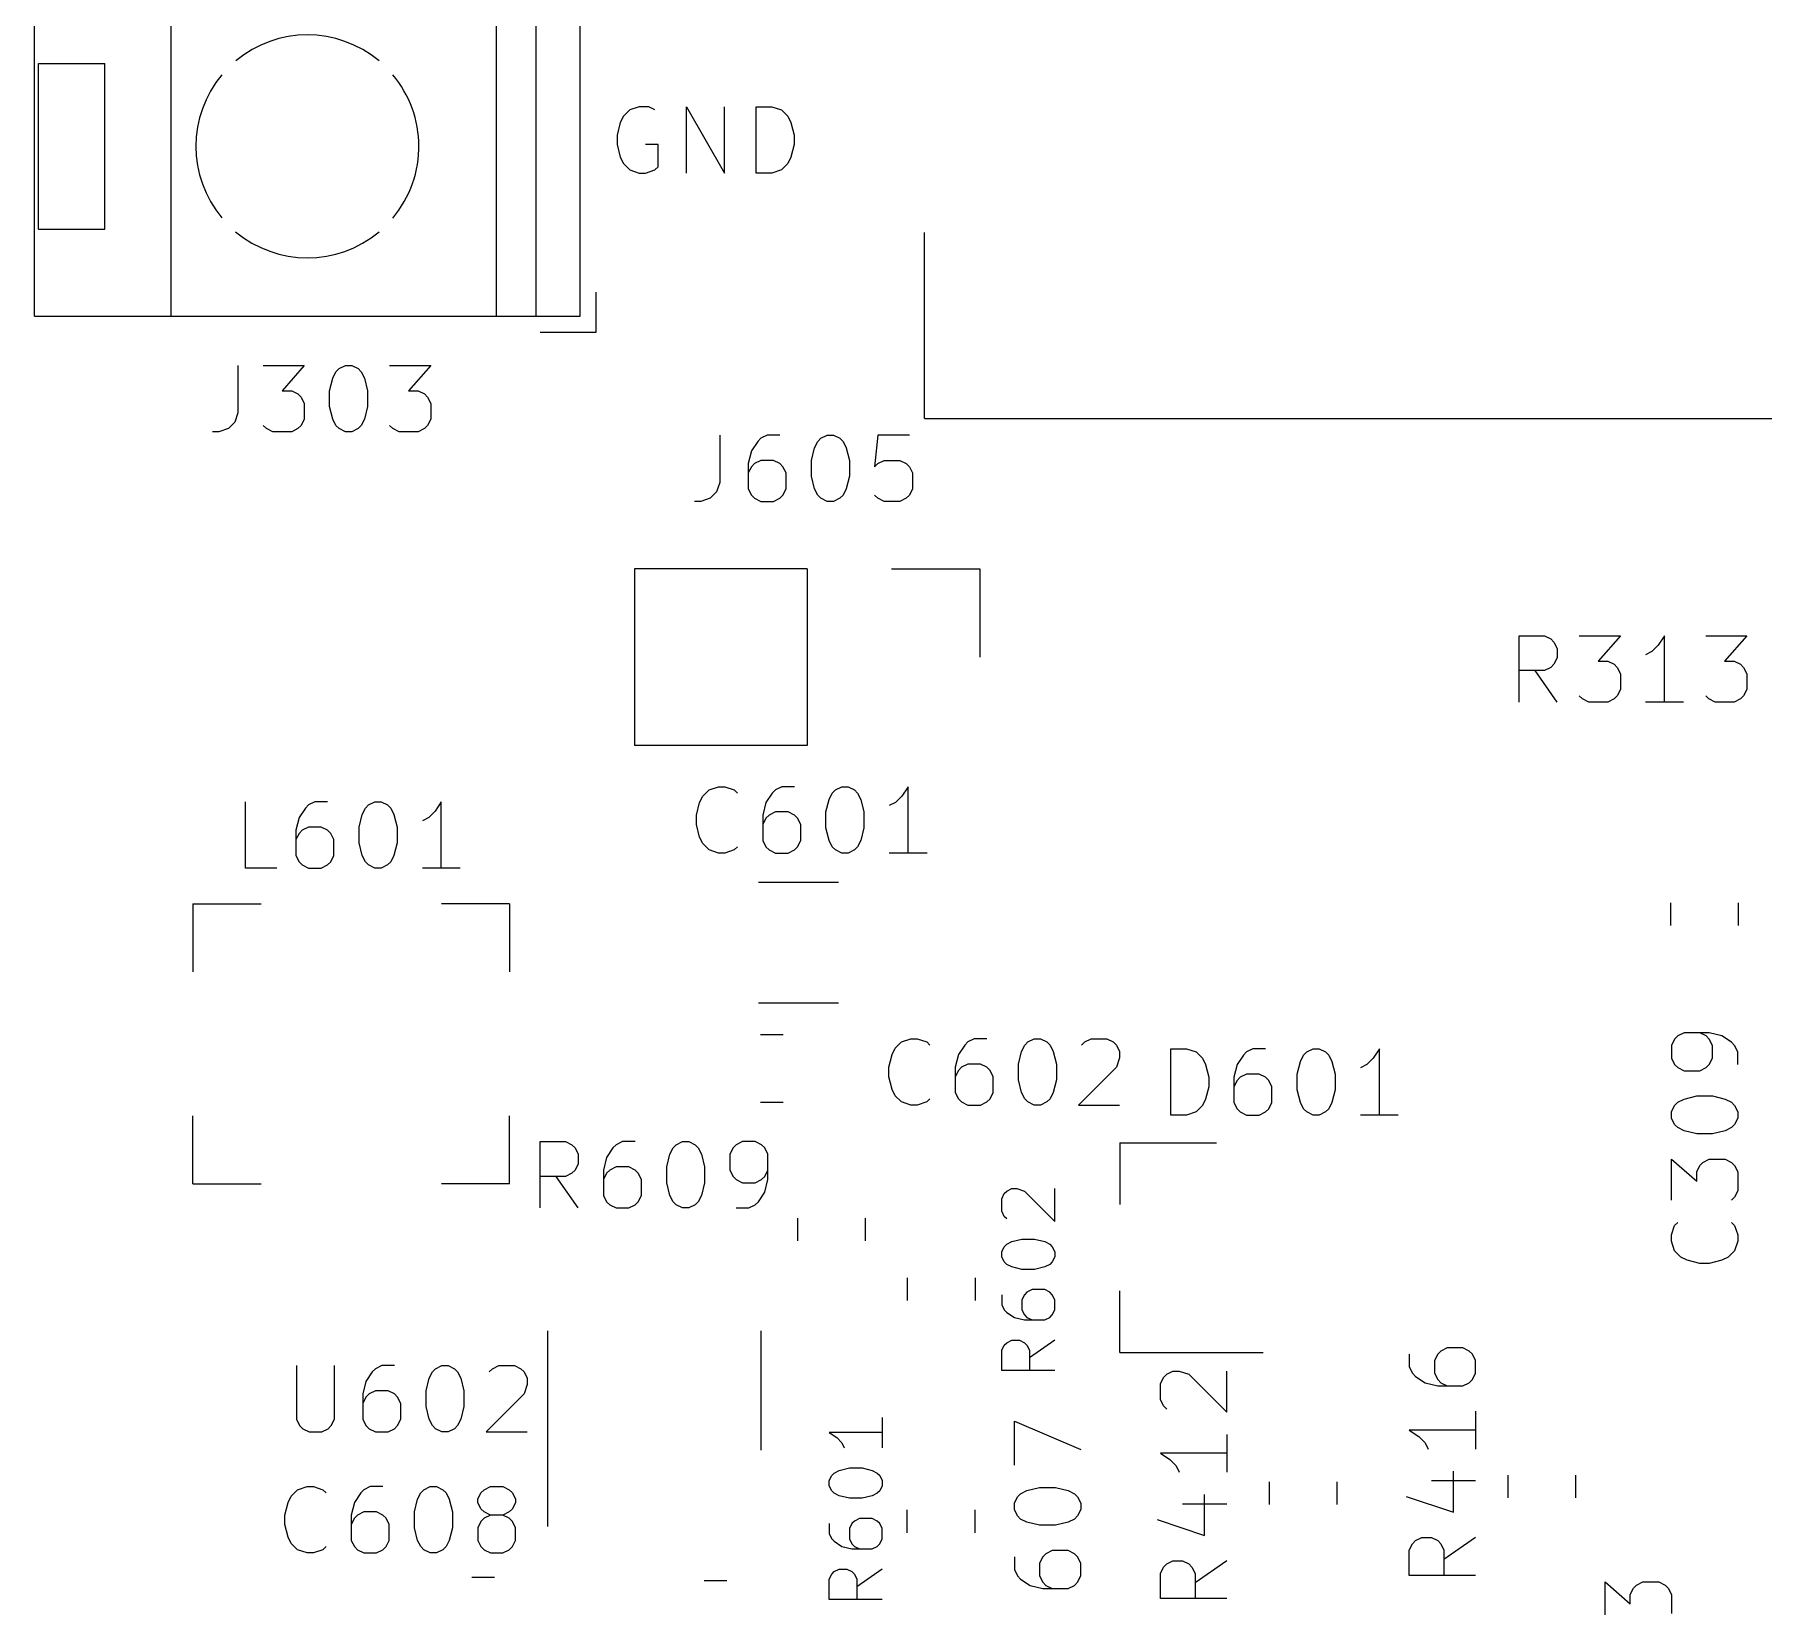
# Model space of a CAD drawing. Extents: x 51 to 209, y -132 to -32.
# Drawn here: x 50.91 to 76.96, y -91.14 to -67.45 of the extents above; entities that cross this region are included whole.
import ezdxf

# ---------------------------------------------------------------- set-up
doc = ezdxf.new("R2010")
doc.units = 0
doc.layers.add('BLACK', color=7, linetype='CONTINUOUS')

msp = doc.modelspace()

# ---------------------------------------------------------------- linework, layer by layer
at = {"layer": 'BLACK', "linetype": 'CONTINUOUS'}
for p, q in [((50.906, -71.694), (50.906, -41.574)), ((52.966, -71.694), (52.966, -41.574)), ((57.866, -71.694), (57.866, -41.574)), ((58.466, -71.694), (58.466, -41.574)), ((59.126, -71.694), (59.126, -41.574)), ((50.966, -67.884), (51.966, -67.884)), ((50.966, -70.384), (50.966, -67.884)), ((51.966, -70.384), (51.966, -67.884)), ((59.7779, -68.6792), (59.7303, -68.7745)), ((59.8731, -68.584), (59.7779, -68.6792)), ((60.016, -68.5364), (59.8731, -68.584)), ((60.1589, -68.5364), (60.016, -68.5364)), ((60.2541, -68.584), (60.1589, -68.5364)), ((60.7303, -69.5364), (60.7303, -68.5364)), ((60.7303, -68.5364), (61.3017, -69.5364)), ((61.3017, -69.5364), (61.3017, -68.5364)), ((61.7779, -69.5364), (61.7779, -68.5364)), ((61.7779, -68.5364), (62.016, -68.5364)), ((62.016, -68.5364), (62.1589, -68.584)), ((62.1589, -68.584), (62.2541, -68.6792)), ((62.2541, -68.6792), (62.3017, -68.7745)), ((59.7303, -68.7745), (59.6827, -68.965)), ((59.6827, -68.965), (59.6827, -69.1078)), ((62.3017, -68.7745), (62.3493, -68.965)), ((62.3493, -68.965), (62.3493, -69.1078)), ((59.6827, -69.1078), (59.7303, -69.2983)), ((60.3017, -69.1078), (60.1112, -69.1078)), ((60.3017, -69.4411), (60.3017, -69.1078)), ((62.3493, -69.1078), (62.3017, -69.2983)), ((59.7303, -69.2983), (59.7779, -69.3935)), ((59.7779, -69.3935), (59.8731, -69.4888)), ((59.8731, -69.4888), (60.016, -69.5364)), ((60.016, -69.5364), (60.1112, -69.5364)), ((60.1112, -69.5364), (60.2541, -69.4888)), ((60.2541, -69.4888), (60.3017, -69.4411)), ((62.016, -69.5364), (61.7779, -69.5364)), ((62.1589, -69.4888), (62.016, -69.5364)), ((62.2541, -69.3935), (62.1589, -69.4888)), ((62.3017, -69.2983), (62.2541, -69.3935)), ((50.966, -70.384), (51.966, -70.384)), ((64.316, -73.234), (64.316, -70.434)), ((59.366, -71.934), (59.366, -71.334)), ((50.906, -71.694), (59.126, -71.694)), ((58.526, -71.934), (59.366, -71.934)), ((53.9703, -72.4364), (53.9703, -73.1507)), ((54.3512, -72.4364), (54.9703, -72.4364)), ((54.9703, -72.4364), (54.637, -72.8173)), ((55.3512, -72.8173), (55.3989, -72.6269)), ((55.3989, -72.6269), (55.4465, -72.5316)), ((55.4465, -72.5316), (55.4941, -72.484)), ((55.4941, -72.484), (55.5893, -72.4364)), ((55.5893, -72.4364), (55.6846, -72.4364)), ((55.6846, -72.4364), (55.7798, -72.484)), ((55.7798, -72.484), (55.8274, -72.5316)), ((55.8274, -72.5316), (55.875, -72.6269)), ((55.875, -72.6269), (55.9227, -72.8173)), ((56.256, -72.4364), (56.875, -72.4364)), ((56.875, -72.4364), (56.5417, -72.8173)), ((54.637, -72.8173), (54.7798, -72.8173)), ((54.7798, -72.8173), (54.875, -72.865)), ((54.875, -72.865), (54.9227, -72.9126)), ((54.9227, -72.9126), (54.9703, -73.0078)), ((55.3512, -73.0554), (55.3512, -72.8173)), ((55.9227, -72.8173), (55.9227, -73.0554)), ((56.5417, -72.8173), (56.6846, -72.8173)), ((56.6846, -72.8173), (56.7798, -72.865)), ((56.7798, -72.865), (56.8274, -72.9126)), ((56.8274, -72.9126), (56.875, -73.0078)), ((53.9703, -73.1507), (53.9227, -73.2935)), ((54.9703, -73.0078), (54.9703, -73.2459)), ((55.3989, -73.2459), (55.3512, -73.0554)), ((55.9227, -73.0554), (55.875, -73.2459)), ((56.875, -73.0078), (56.875, -73.2459)), ((53.6846, -73.4364), (53.5893, -73.4364)), ((53.8274, -73.3888), (53.6846, -73.4364)), ((53.9227, -73.2935), (53.8274, -73.3888)), ((54.3989, -73.3888), (54.3512, -73.3411)), ((54.4941, -73.4364), (54.3989, -73.3888)), ((54.7798, -73.4364), (54.4941, -73.4364)), ((54.875, -73.3888), (54.7798, -73.4364)), ((54.9227, -73.3411), (54.875, -73.3888)), ((54.9703, -73.2459), (54.9227, -73.3411)), ((55.4465, -73.3411), (55.3989, -73.2459)), ((55.4941, -73.3888), (55.4465, -73.3411)), ((55.5893, -73.4364), (55.4941, -73.3888)), ((55.6846, -73.4364), (55.5893, -73.4364)), ((55.7798, -73.3888), (55.6846, -73.4364)), ((55.8274, -73.3411), (55.7798, -73.3888)), ((55.875, -73.2459), (55.8274, -73.3411)), ((56.3036, -73.3888), (56.256, -73.3411)), ((56.3989, -73.4364), (56.3036, -73.3888)), ((56.6846, -73.4364), (56.3989, -73.4364)), ((56.7798, -73.3888), (56.6846, -73.4364)), ((56.8274, -73.3411), (56.7798, -73.3888)), ((56.875, -73.2459), (56.8274, -73.3411)), ((64.316, -73.234), (86.816, -73.234)), ((61.2303, -73.4864), (61.2303, -74.2007)), ((61.8017, -73.5816), (61.7065, -73.7245)), ((61.8493, -73.534), (61.8017, -73.5816)), ((61.9446, -73.4864), (61.8493, -73.534)), ((62.135, -73.4864), (61.9446, -73.4864)), ((62.6112, -73.8673), (62.6589, -73.6769)), ((62.6589, -73.6769), (62.7065, -73.5816)), ((62.7065, -73.5816), (62.7541, -73.534)), ((62.7541, -73.534), (62.8493, -73.4864)), ((62.8493, -73.4864), (62.9446, -73.4864)), ((62.9446, -73.4864), (63.0398, -73.534)), ((63.0398, -73.534), (63.0874, -73.5816)), ((63.0874, -73.5816), (63.135, -73.6769)), ((63.135, -73.6769), (63.1827, -73.8673)), ((63.6112, -73.4864), (63.5636, -73.9626)), ((64.0874, -73.4864), (63.6112, -73.4864)), ((61.7065, -73.7245), (61.6589, -73.915)), ((61.6589, -73.915), (61.6589, -74.2959)), ((61.7065, -73.9626), (61.6589, -74.0578)), ((61.7541, -73.915), (61.7065, -73.9626)), ((61.8493, -73.8673), (61.7541, -73.915)), ((62.0398, -73.8673), (61.8493, -73.8673)), ((62.135, -73.915), (62.0398, -73.8673)), ((62.1827, -73.9626), (62.135, -73.915)), ((62.2303, -74.0578), (62.1827, -73.9626)), ((62.6112, -74.1054), (62.6112, -73.8673)), ((63.1827, -73.8673), (63.1827, -74.1054)), ((63.5636, -73.9626), (63.6112, -73.915)), ((63.6112, -73.915), (63.7065, -73.8673)), ((63.7065, -73.8673), (63.9446, -73.8673)), ((63.9446, -73.8673), (64.0398, -73.915)), ((64.0398, -73.915), (64.0874, -73.9626)), ((64.0874, -73.9626), (64.135, -74.0578)), ((61.2303, -74.2007), (61.1827, -74.3435)), ((62.2303, -74.2959), (62.2303, -74.0578)), ((62.6589, -74.2959), (62.6112, -74.1054)), ((63.1827, -74.1054), (63.135, -74.2959)), ((64.135, -74.0578), (64.135, -74.2959)), ((60.9446, -74.4864), (60.8493, -74.4864)), ((61.0874, -74.4388), (60.9446, -74.4864)), ((61.1827, -74.3435), (61.0874, -74.4388)), ((61.6589, -74.2959), (61.7065, -74.3911)), ((61.7065, -74.3911), (61.7541, -74.4388)), ((61.7541, -74.4388), (61.8493, -74.4864)), ((61.8493, -74.4864), (62.0398, -74.4864)), ((62.0398, -74.4864), (62.135, -74.4388)), ((62.135, -74.4388), (62.1827, -74.3911)), ((62.1827, -74.3911), (62.2303, -74.2959)), ((62.7065, -74.3911), (62.6589, -74.2959)), ((62.7541, -74.4388), (62.7065, -74.3911)), ((62.8493, -74.4864), (62.7541, -74.4388)), ((62.9446, -74.4864), (62.8493, -74.4864)), ((63.0398, -74.4388), (62.9446, -74.4864)), ((63.0874, -74.3911), (63.0398, -74.4388)), ((63.135, -74.2959), (63.0874, -74.3911)), ((63.6112, -74.4388), (63.5636, -74.3911)), ((63.7065, -74.4864), (63.6112, -74.4388)), ((63.9446, -74.4864), (63.7065, -74.4864)), ((64.0398, -74.4388), (63.9446, -74.4864)), ((64.0874, -74.3911), (64.0398, -74.4388)), ((64.135, -74.2959), (64.0874, -74.3911)), ((59.946, -75.504), (59.946, -78.164)), ((62.546, -75.504), (59.946, -75.504)), ((62.546, -75.504), (62.546, -78.164)), ((63.816, -75.504), (65.146, -75.504)), ((65.146, -75.504), (65.146, -76.834)), ((73.2755, -77.5114), (73.2755, -76.5114)), ((73.2755, -76.5114), (73.6565, -76.5114)), ((73.6565, -76.5114), (73.7517, -76.559)), ((73.7517, -76.559), (73.7993, -76.6066)), ((74.1803, -76.5114), (74.7993, -76.5114)), ((74.7993, -76.5114), (74.466, -76.8923)), ((75.466, -76.5114), (75.3708, -76.6542)), ((75.466, -77.5114), (75.466, -76.5114)), ((76.085, -76.5114), (76.7041, -76.5114)), ((76.7041, -76.5114), (76.3708, -76.8923)), ((73.7993, -76.6066), (73.847, -76.7019)), ((73.847, -76.7019), (73.847, -76.8447)), ((75.2755, -76.7495), (75.1803, -76.7971)), ((75.3708, -76.6542), (75.2755, -76.7495)), ((73.6565, -77.0352), (73.2755, -77.0352)), ((73.847, -77.5114), (73.5136, -77.0352)), ((73.7517, -76.9876), (73.6565, -77.0352)), ((73.7993, -76.94), (73.7517, -76.9876)), ((73.847, -76.8447), (73.7993, -76.94)), ((74.466, -76.8923), (74.6089, -76.8923)), ((74.6089, -76.8923), (74.7041, -76.94)), ((74.7041, -76.94), (74.7517, -76.9876)), ((74.7517, -76.9876), (74.7993, -77.0828)), ((74.7993, -77.0828), (74.7993, -77.3209)), ((76.3708, -76.8923), (76.5136, -76.8923)), ((76.5136, -76.8923), (76.6089, -76.94)), ((76.6089, -76.94), (76.6565, -76.9876)), ((76.6565, -76.9876), (76.7041, -77.0828)), ((76.7041, -77.0828), (76.7041, -77.3209)), ((74.7993, -77.3209), (74.7517, -77.4161)), ((76.7041, -77.3209), (76.6565, -77.4161)), ((74.2279, -77.4638), (74.1803, -77.4161)), ((74.3231, -77.5114), (74.2279, -77.4638)), ((74.6089, -77.5114), (74.3231, -77.5114)), ((74.7041, -77.4638), (74.6089, -77.5114)), ((74.7517, -77.4161), (74.7041, -77.4638)), ((75.7517, -77.5114), (75.1803, -77.5114)), ((76.1327, -77.4638), (76.085, -77.4161)), ((76.2279, -77.5114), (76.1327, -77.4638)), ((76.5136, -77.5114), (76.2279, -77.5114)), ((76.6089, -77.4638), (76.5136, -77.5114)), ((76.6565, -77.4161), (76.6089, -77.4638)), ((62.546, -78.164), (59.946, -78.164)), ((60.9731, -78.9292), (61.0684, -78.834)), ((61.0684, -78.834), (61.2112, -78.7864)), ((61.2112, -78.7864), (61.3065, -78.7864)), ((61.3065, -78.7864), (61.4493, -78.834)), ((61.4493, -78.834), (61.497, -78.8816)), ((62.0208, -78.8816), (61.9255, -79.0245)), ((62.0684, -78.834), (62.0208, -78.8816)), ((62.1636, -78.7864), (62.0684, -78.834)), ((62.3541, -78.7864), (62.1636, -78.7864)), ((62.8779, -78.9769), (62.9255, -78.8816)), ((62.9255, -78.8816), (62.9731, -78.834)), ((62.9731, -78.834), (63.0684, -78.7864)), ((63.0684, -78.7864), (63.1636, -78.7864)), ((63.1636, -78.7864), (63.2589, -78.834)), ((63.2589, -78.834), (63.3065, -78.8816)), ((63.3065, -78.8816), (63.3541, -78.9769)), ((64.0684, -78.7864), (63.9731, -78.9292)), ((64.0684, -79.7864), (64.0684, -78.7864)), ((54.0824, -80.0131), (54.0824, -79.0131)), ((54.9871, -79.1083), (54.8919, -79.2511)), ((55.0347, -79.0607), (54.9871, -79.1083)), ((55.13, -79.0131), (55.0347, -79.0607)), ((55.3204, -79.0131), (55.13, -79.0131)), ((55.8443, -79.2035), (55.8919, -79.1083)), ((55.8919, -79.1083), (55.9395, -79.0607)), ((55.9395, -79.0607), (56.0347, -79.0131)), ((56.0347, -79.0131), (56.13, -79.0131)), ((56.13, -79.0131), (56.2252, -79.0607)), ((56.2252, -79.0607), (56.2728, -79.1083)), ((56.2728, -79.1083), (56.3204, -79.2035)), ((56.9395, -79.1559), (56.8443, -79.2511)), ((57.0347, -79.0131), (56.9395, -79.1559)), ((57.0347, -80.0131), (57.0347, -79.0131)), ((60.8779, -79.215), (60.9255, -79.0245)), ((60.9255, -79.0245), (60.9731, -78.9292)), ((61.9255, -79.0245), (61.8779, -79.215)), ((62.0684, -79.1673), (61.9731, -79.215)), ((62.2589, -79.1673), (62.0684, -79.1673)), ((62.3541, -79.215), (62.2589, -79.1673)), ((62.8303, -79.1673), (62.8779, -78.9769)), ((62.8303, -79.4054), (62.8303, -79.1673)), ((63.3541, -78.9769), (63.4017, -79.1673)), ((63.4017, -79.1673), (63.4017, -79.4054)), ((63.8779, -79.0245), (63.7827, -79.0721)), ((63.9731, -78.9292), (63.8779, -79.0245)), ((54.8919, -79.2511), (54.8443, -79.4416)), ((54.8443, -79.4416), (54.8443, -79.8226)), ((54.9395, -79.4416), (54.8919, -79.4892)), ((55.0347, -79.394), (54.9395, -79.4416)), ((55.2252, -79.394), (55.0347, -79.394)), ((55.3204, -79.4416), (55.2252, -79.394)), ((55.3681, -79.4892), (55.3204, -79.4416)), ((55.7966, -79.394), (55.8443, -79.2035)), ((55.7966, -79.6321), (55.7966, -79.394)), ((56.3204, -79.2035), (56.3681, -79.394)), ((56.3681, -79.394), (56.3681, -79.6321)), ((56.8443, -79.2511), (56.749, -79.2988)), ((60.8779, -79.3578), (60.8779, -79.215)), ((60.9255, -79.5483), (60.8779, -79.3578)), ((61.8779, -79.215), (61.8779, -79.5959)), ((61.9255, -79.2626), (61.8779, -79.3578)), ((61.9731, -79.215), (61.9255, -79.2626)), ((62.4017, -79.2626), (62.3541, -79.215)), ((62.4493, -79.3578), (62.4017, -79.2626)), ((62.4493, -79.5959), (62.4493, -79.3578)), ((62.8779, -79.5959), (62.8303, -79.4054)), ((63.4017, -79.4054), (63.3541, -79.5959)), ((54.8919, -79.4892), (54.8443, -79.5845)), ((55.4157, -79.5845), (55.3681, -79.4892)), ((55.4157, -79.8226), (55.4157, -79.5845)), ((55.8443, -79.8226), (55.7966, -79.6321)), ((56.3681, -79.6321), (56.3204, -79.8226)), ((60.9731, -79.6435), (60.9255, -79.5483)), ((61.0684, -79.7388), (60.9731, -79.6435)), ((61.497, -79.6911), (61.4493, -79.7388)), ((61.8779, -79.5959), (61.9255, -79.6911)), ((61.9255, -79.6911), (61.9731, -79.7388)), ((62.3541, -79.7388), (62.4017, -79.6911)), ((62.4017, -79.6911), (62.4493, -79.5959)), ((62.9255, -79.6911), (62.8779, -79.5959)), ((62.9731, -79.7388), (62.9255, -79.6911)), ((63.3065, -79.6911), (63.2589, -79.7388)), ((63.3541, -79.5959), (63.3065, -79.6911)), ((54.8443, -79.8226), (54.8919, -79.9178)), ((54.8919, -79.9178), (54.9395, -79.9654)), ((54.9395, -79.9654), (55.0347, -80.0131)), ((55.2252, -80.0131), (55.3204, -79.9654)), ((55.3204, -79.9654), (55.3681, -79.9178)), ((55.3681, -79.9178), (55.4157, -79.8226)), ((55.8919, -79.9178), (55.8443, -79.8226)), ((55.9395, -79.9654), (55.8919, -79.9178)), ((56.0347, -80.0131), (55.9395, -79.9654)), ((56.2252, -79.9654), (56.13, -80.0131)), ((56.2728, -79.9178), (56.2252, -79.9654)), ((56.3204, -79.8226), (56.2728, -79.9178)), ((61.2112, -79.7864), (61.0684, -79.7388)), ((61.3065, -79.7864), (61.2112, -79.7864)), ((61.4493, -79.7388), (61.3065, -79.7864)), ((61.9731, -79.7388), (62.0684, -79.7864)), ((62.0684, -79.7864), (62.2589, -79.7864)), ((62.2589, -79.7864), (62.3541, -79.7388)), ((63.0684, -79.7864), (62.9731, -79.7388)), ((63.1636, -79.7864), (63.0684, -79.7864)), ((63.2589, -79.7388), (63.1636, -79.7864)), ((64.3541, -79.7864), (63.7827, -79.7864)), ((54.5585, -80.0131), (54.0824, -80.0131)), ((55.0347, -80.0131), (55.2252, -80.0131)), ((56.13, -80.0131), (56.0347, -80.0131)), ((57.3204, -80.0131), (56.749, -80.0131)), ((61.8139, -80.224), (63.0181, -80.224)), ((53.2926, -80.5507), (53.2926, -81.5757)), ((53.2926, -80.5507), (54.3176, -80.5507)), ((58.0626, -80.5507), (57.0376, -80.5507)), ((58.0626, -80.5507), (58.0626, -81.5757)), ((75.556, -80.5377), (75.556, -80.8803)), ((76.576, -80.5377), (76.576, -80.8803)), ((61.8139, -82.044), (63.0181, -82.044)), ((62.1873, -82.524), (61.8447, -82.524)), ((75.6636, -82.5435), (75.616, -82.5911)), ((75.7589, -82.4959), (75.6636, -82.5435)), ((76.1398, -82.4959), (75.7589, -82.4959)), ((76.0922, -82.5435), (75.997, -82.4959)), ((76.1398, -82.5911), (76.0922, -82.5435)), ((76.3303, -82.5435), (76.1398, -82.4959)), ((76.4731, -82.6388), (76.3303, -82.5435)), ((63.7779, -83.015), (63.8255, -82.8245)), ((63.8255, -82.8245), (63.8731, -82.7292)), ((63.8731, -82.7292), (63.9684, -82.634)), ((63.9684, -82.634), (64.1112, -82.5864)), ((64.1112, -82.5864), (64.2065, -82.5864)), ((64.2065, -82.5864), (64.3493, -82.634)), ((64.3493, -82.634), (64.397, -82.6816)), ((64.8255, -82.8245), (64.7779, -83.015)), ((64.9208, -82.6816), (64.8255, -82.8245)), ((64.9684, -82.634), (64.9208, -82.6816)), ((65.0636, -82.5864), (64.9684, -82.634)), ((65.2541, -82.5864), (65.0636, -82.5864)), ((65.7303, -82.9673), (65.7779, -82.7769)), ((65.7779, -82.7769), (65.8255, -82.6816)), ((65.8255, -82.6816), (65.8731, -82.634)), ((65.8731, -82.634), (65.9684, -82.5864)), ((65.9684, -82.5864), (66.0636, -82.5864)), ((66.0636, -82.5864), (66.1589, -82.634)), ((66.1589, -82.634), (66.2065, -82.6816)), ((66.2065, -82.6816), (66.2541, -82.7769)), ((66.2541, -82.7769), (66.3017, -82.9673)), ((66.6827, -82.6816), (66.7303, -82.634)), ((66.7303, -82.634), (66.8255, -82.5864)), ((66.8255, -82.5864), (67.0636, -82.5864)), ((67.0636, -82.5864), (67.1589, -82.634)), ((67.1589, -82.634), (67.2065, -82.6816)), ((67.2065, -82.6816), (67.2541, -82.7769)), ((67.2541, -82.7769), (67.2541, -82.8721)), ((68.0255, -83.7364), (68.0255, -82.7364)), ((68.0255, -82.7364), (68.2636, -82.7364)), ((68.2636, -82.7364), (68.4065, -82.784)), ((68.4065, -82.784), (68.5017, -82.8792)), ((69.1208, -82.8316), (69.0255, -82.9745)), ((69.1684, -82.784), (69.1208, -82.8316)), ((69.2636, -82.7364), (69.1684, -82.784)), ((69.4541, -82.7364), (69.2636, -82.7364)), ((69.9779, -82.9269), (70.0255, -82.8316)), ((70.0255, -82.8316), (70.0731, -82.784)), ((70.0731, -82.784), (70.1684, -82.7364)), ((70.1684, -82.7364), (70.2636, -82.7364)), ((70.2636, -82.7364), (70.3589, -82.784)), ((70.3589, -82.784), (70.4065, -82.8316)), ((70.4065, -82.8316), (70.4541, -82.9269)), ((71.1684, -82.7364), (71.0731, -82.8792)), ((71.1684, -83.7364), (71.1684, -82.7364)), ((75.616, -82.5911), (75.5684, -82.6864)), ((75.5684, -82.6864), (75.5684, -82.8769)), ((76.1874, -82.6864), (76.1398, -82.5911)), ((76.1874, -82.8769), (76.1874, -82.6864)), ((76.5208, -82.6864), (76.4731, -82.6388)), ((76.5684, -82.7816), (76.5208, -82.6864)), ((76.5684, -82.9721), (76.5684, -82.7816)), ((63.7779, -83.1578), (63.7779, -83.015)), ((64.7779, -83.015), (64.7779, -83.3959)), ((64.8255, -83.0626), (64.7779, -83.1578)), ((64.8731, -83.015), (64.8255, -83.0626)), ((64.9684, -82.9673), (64.8731, -83.015)), ((65.1589, -82.9673), (64.9684, -82.9673)), ((65.2541, -83.015), (65.1589, -82.9673)), ((65.3017, -83.0626), (65.2541, -83.015)), ((65.3493, -83.1578), (65.3017, -83.0626)), ((65.7303, -83.2054), (65.7303, -82.9673)), ((66.3017, -82.9673), (66.3017, -83.2054)), ((67.2065, -83.015), (66.635, -83.5864)), ((67.2541, -82.8721), (67.2065, -83.015)), ((68.5017, -82.8792), (68.5493, -82.9745)), ((68.5493, -82.9745), (68.597, -83.165)), ((69.0255, -82.9745), (68.9779, -83.165)), ((69.9303, -83.1173), (69.9779, -82.9269)), ((70.4541, -82.9269), (70.5017, -83.1173)), ((70.9779, -82.9745), (70.8827, -83.0221)), ((71.0731, -82.8792), (70.9779, -82.9745)), ((75.5684, -82.8769), (75.616, -82.9721)), ((75.616, -82.9721), (75.6636, -83.0197)), ((75.6636, -83.0197), (75.7589, -83.0673)), ((75.7589, -83.0673), (75.997, -83.0673)), ((75.997, -83.0673), (76.0922, -83.0197)), ((76.0922, -83.0197), (76.1398, -82.9721)), ((76.1398, -82.9721), (76.1874, -82.8769)), ((63.8255, -83.3483), (63.7779, -83.1578)), ((63.8731, -83.4435), (63.8255, -83.3483)), ((65.3493, -83.3959), (65.3493, -83.1578)), ((65.7779, -83.3959), (65.7303, -83.2054)), ((66.3017, -83.2054), (66.2541, -83.3959)), ((68.597, -83.3078), (68.5493, -83.4983)), ((68.597, -83.165), (68.597, -83.3078)), ((68.9779, -83.165), (68.9779, -83.5459)), ((69.0255, -83.2126), (68.9779, -83.3078)), ((69.0731, -83.165), (69.0255, -83.2126)), ((69.1684, -83.1173), (69.0731, -83.165)), ((69.3589, -83.1173), (69.1684, -83.1173)), ((69.4541, -83.165), (69.3589, -83.1173)), ((69.5017, -83.2126), (69.4541, -83.165)), ((69.5493, -83.3078), (69.5017, -83.2126)), ((69.5493, -83.5459), (69.5493, -83.3078)), ((69.9303, -83.3554), (69.9303, -83.1173)), ((69.9779, -83.5459), (69.9303, -83.3554)), ((70.5017, -83.3554), (70.4541, -83.5459)), ((70.5017, -83.1173), (70.5017, -83.3554)), ((62.1873, -83.544), (61.8447, -83.544)), ((63.9684, -83.5388), (63.8731, -83.4435)), ((64.1112, -83.5864), (63.9684, -83.5388)), ((64.2065, -83.5864), (64.1112, -83.5864)), ((64.3493, -83.5388), (64.2065, -83.5864)), ((64.397, -83.4911), (64.3493, -83.5388)), ((64.7779, -83.3959), (64.8255, -83.4911)), ((64.8255, -83.4911), (64.8731, -83.5388)), ((64.8731, -83.5388), (64.9684, -83.5864)), ((64.9684, -83.5864), (65.1589, -83.5864)), ((65.1589, -83.5864), (65.2541, -83.5388)), ((65.2541, -83.5388), (65.3017, -83.4911)), ((65.3017, -83.4911), (65.3493, -83.3959)), ((65.8255, -83.4911), (65.7779, -83.3959)), ((65.8731, -83.5388), (65.8255, -83.4911)), ((65.9684, -83.5864), (65.8731, -83.5388)), ((66.0636, -83.5864), (65.9684, -83.5864)), ((66.1589, -83.5388), (66.0636, -83.5864)), ((66.2065, -83.4911), (66.1589, -83.5388)), ((66.2541, -83.3959), (66.2065, -83.4911)), ((66.635, -83.5864), (67.2541, -83.5864)), ((68.5017, -83.5935), (68.4065, -83.6888)), ((68.5493, -83.4983), (68.5017, -83.5935)), ((68.9779, -83.5459), (69.0255, -83.6411)), ((69.5017, -83.6411), (69.5493, -83.5459)), ((70.0255, -83.6411), (69.9779, -83.5459)), ((70.4541, -83.5459), (70.4065, -83.6411)), ((75.5684, -83.6864), (75.616, -83.5911)), ((75.616, -83.5911), (75.6636, -83.5435)), ((75.6636, -83.5435), (75.7589, -83.4959)), ((75.7589, -83.4959), (75.9493, -83.4483)), ((75.9493, -83.4483), (76.1874, -83.4483)), ((76.1874, -83.4483), (76.3779, -83.4959)), ((76.3779, -83.4959), (76.4731, -83.5435)), ((76.4731, -83.5435), (76.5208, -83.5911)), ((76.5208, -83.5911), (76.5684, -83.6864)), ((53.2926, -84.7707), (53.2926, -83.7457)), ((58.0626, -84.7707), (58.0626, -83.7457)), ((68.2636, -83.7364), (68.0255, -83.7364)), ((68.4065, -83.6888), (68.2636, -83.7364)), ((69.0255, -83.6411), (69.0731, -83.6888)), ((69.0731, -83.6888), (69.1684, -83.7364)), ((69.1684, -83.7364), (69.3589, -83.7364)), ((69.3589, -83.7364), (69.4541, -83.6888)), ((69.4541, -83.6888), (69.5017, -83.6411)), ((70.0731, -83.6888), (70.0255, -83.6411)), ((70.1684, -83.7364), (70.0731, -83.6888)), ((70.2636, -83.7364), (70.1684, -83.7364)), ((70.3589, -83.6888), (70.2636, -83.7364)), ((70.4065, -83.6411), (70.3589, -83.6888)), ((71.4541, -83.7364), (70.8827, -83.7364)), ((75.5684, -83.7816), (75.5684, -83.6864)), ((75.616, -83.8769), (75.5684, -83.7816)), ((75.6636, -83.9245), (75.616, -83.8769)), ((76.5208, -83.8769), (76.4731, -83.9245)), ((76.5684, -83.7816), (76.5208, -83.8769)), ((76.5684, -83.6864), (76.5684, -83.7816)), ((58.5255, -85.1364), (58.5255, -84.1364)), ((58.5255, -84.1364), (58.9065, -84.1364)), ((58.9065, -84.1364), (59.0017, -84.184)), ((59.7636, -84.1364), (59.6684, -84.184)), ((59.9541, -84.1364), (59.7636, -84.1364)), ((60.5731, -84.184), (60.6684, -84.1364)), ((60.6684, -84.1364), (60.7636, -84.1364)), ((60.7636, -84.1364), (60.8589, -84.184)), ((61.5731, -84.1364), (61.4779, -84.184)), ((61.7636, -84.1364), (61.5731, -84.1364)), ((61.8589, -84.184), (61.7636, -84.1364)), ((75.7589, -83.9721), (75.6636, -83.9245)), ((75.9493, -84.0197), (75.7589, -83.9721)), ((76.1874, -84.0197), (75.9493, -84.0197)), ((76.3779, -83.9721), (76.1874, -84.0197)), ((76.4731, -83.9245), (76.3779, -83.9721)), ((59.0017, -84.184), (59.0493, -84.2316)), ((59.0493, -84.2316), (59.097, -84.3269)), ((59.097, -84.3269), (59.097, -84.4697)), ((59.5255, -84.3745), (59.4779, -84.565)), ((59.6208, -84.2316), (59.5255, -84.3745)), ((59.6684, -84.184), (59.6208, -84.2316)), ((60.4303, -84.5173), (60.4779, -84.3269)), ((60.4779, -84.3269), (60.5255, -84.2316)), ((60.5255, -84.2316), (60.5731, -84.184)), ((60.8589, -84.184), (60.9065, -84.2316)), ((60.9065, -84.2316), (60.9541, -84.3269)), ((60.9541, -84.3269), (61.0017, -84.5173)), ((61.4303, -84.2316), (61.3827, -84.3269)), ((61.3827, -84.3269), (61.3827, -84.565)), ((61.4779, -84.184), (61.4303, -84.2316)), ((61.9065, -84.2316), (61.8589, -84.184)), ((61.9541, -84.3269), (61.9065, -84.2316)), ((61.9541, -84.7078), (61.9541, -84.3269)), ((67.256, -84.154), (67.256, -85.084)), ((67.256, -84.154), (68.716, -84.154)), ((59.0017, -84.6126), (58.9065, -84.6602)), ((59.0493, -84.565), (59.0017, -84.6126)), ((59.097, -84.4697), (59.0493, -84.565)), ((59.4779, -84.565), (59.4779, -84.9459)), ((59.5255, -84.6126), (59.4779, -84.7078)), ((59.5731, -84.565), (59.5255, -84.6126)), ((59.6684, -84.5173), (59.5731, -84.565)), ((59.8589, -84.5173), (59.6684, -84.5173)), ((59.9541, -84.565), (59.8589, -84.5173)), ((60.0017, -84.6126), (59.9541, -84.565)), ((60.0493, -84.7078), (60.0017, -84.6126)), ((60.4303, -84.7554), (60.4303, -84.5173)), ((61.0017, -84.5173), (61.0017, -84.7554)), ((61.3827, -84.565), (61.4303, -84.6602)), ((61.9065, -84.6602), (61.9541, -84.565)), ((75.5684, -85.0197), (75.5684, -84.4007)), ((75.5684, -84.4007), (75.9493, -84.734)), ((75.9493, -84.5911), (75.997, -84.4959)), ((75.9493, -84.734), (75.9493, -84.5911)), ((75.997, -84.4959), (76.0446, -84.4483)), ((76.0446, -84.4483), (76.1398, -84.4007)), ((76.1398, -84.4007), (76.3779, -84.4007)), ((76.3779, -84.4007), (76.4731, -84.4483)), ((76.4731, -84.4483), (76.5208, -84.4959)), ((76.5208, -84.4959), (76.5684, -84.5911)), ((76.5684, -84.5911), (76.5684, -84.8769)), ((53.2926, -84.7707), (54.3176, -84.7707)), ((58.0626, -84.7707), (57.0376, -84.7707)), ((58.9065, -84.6602), (58.5255, -84.6602)), ((59.097, -85.1364), (58.7636, -84.6602)), ((60.0493, -84.9459), (60.0493, -84.7078)), ((60.4779, -84.9459), (60.4303, -84.7554)), ((61.0017, -84.7554), (60.9541, -84.9459)), ((61.4303, -84.6602), (61.4779, -84.7078)), ((61.4779, -84.7078), (61.5731, -84.7554)), ((61.5731, -84.7554), (61.7636, -84.7554)), ((61.7636, -84.7554), (61.8589, -84.7078)), ((61.8112, -85.0411), (61.9065, -84.8983)), ((61.8589, -84.7078), (61.9065, -84.6602)), ((61.9065, -84.8983), (61.9541, -84.7078)), ((65.4779, -84.9959), (65.516, -84.9197)), ((65.516, -84.9197), (65.5541, -84.8816)), ((65.5541, -84.8816), (65.6303, -84.8435)), ((65.6303, -84.8435), (65.7065, -84.8435)), ((65.7065, -84.8435), (65.8208, -84.8816)), ((65.8208, -84.8816), (66.2779, -85.3388)), ((66.2779, -85.3388), (66.2779, -84.8435)), ((76.5684, -84.8769), (76.5208, -84.9721)), ((59.4779, -84.9459), (59.5255, -85.0411)), ((59.5255, -85.0411), (59.5731, -85.0888)), ((59.5731, -85.0888), (59.6684, -85.1364)), ((59.6684, -85.1364), (59.8589, -85.1364)), ((59.8589, -85.1364), (59.9541, -85.0888)), ((59.9541, -85.0888), (60.0017, -85.0411)), ((60.0017, -85.0411), (60.0493, -84.9459)), ((60.5255, -85.0411), (60.4779, -84.9459)), ((60.5731, -85.0888), (60.5255, -85.0411)), ((60.6684, -85.1364), (60.5731, -85.0888)), ((60.7636, -85.1364), (60.6684, -85.1364)), ((60.8589, -85.0888), (60.7636, -85.1364)), ((60.9065, -85.0411), (60.8589, -85.0888)), ((60.9541, -84.9459), (60.9065, -85.0411)), ((61.4779, -85.1364), (61.6684, -85.1364)), ((61.6684, -85.1364), (61.7636, -85.0888)), ((61.7636, -85.0888), (61.8112, -85.0411)), ((65.4779, -85.1864), (65.4779, -84.9959)), ((76.5208, -84.9721), (76.4731, -85.0197)), ((62.406, -85.6303), (62.406, -85.2877)), ((63.426, -85.6303), (63.426, -85.2877)), ((65.516, -85.2626), (65.4779, -85.1864)), ((65.5541, -85.3007), (65.516, -85.2626)), ((75.5684, -85.5435), (75.616, -85.4007)), ((75.616, -85.4007), (75.6636, -85.353)), ((76.4731, -85.353), (76.5208, -85.4007)), ((76.5208, -85.4007), (76.5684, -85.5435)), ((65.516, -85.7197), (65.5541, -85.6816)), ((65.5541, -85.6816), (65.6303, -85.6435)), ((65.6303, -85.6435), (65.7827, -85.6054)), ((65.7827, -85.6054), (65.9731, -85.6054)), ((65.9731, -85.6054), (66.1255, -85.6435)), ((66.1255, -85.6435), (66.2017, -85.6816)), ((66.2017, -85.6816), (66.2398, -85.7197)), ((75.5684, -85.6388), (75.5684, -85.5435)), ((75.616, -85.7816), (75.5684, -85.6388)), ((76.5684, -85.6388), (76.5208, -85.7816)), ((76.5684, -85.5435), (76.5684, -85.6388)), ((65.4779, -85.7959), (65.516, -85.7197)), ((65.4779, -85.8721), (65.4779, -85.7959)), ((65.516, -85.9483), (65.4779, -85.8721)), ((65.5541, -85.9864), (65.516, -85.9483)), ((66.2398, -85.9483), (66.2017, -85.9864)), ((66.2398, -85.7197), (66.2779, -85.7959)), ((66.2779, -85.8721), (66.2398, -85.9483)), ((66.2779, -85.7959), (66.2779, -85.8721)), ((75.7112, -85.8769), (75.616, -85.7816)), ((75.8065, -85.9245), (75.7112, -85.8769)), ((75.997, -85.9721), (75.8065, -85.9245)), ((76.3303, -85.9245), (76.1398, -85.9721)), ((76.4255, -85.8769), (76.3303, -85.9245)), ((76.5208, -85.7816), (76.4255, -85.8769)), ((64.056, -86.1877), (64.056, -86.5303)), ((65.076, -86.1877), (65.076, -86.5303)), ((65.6303, -86.0245), (65.5541, -85.9864)), ((65.7827, -86.0626), (65.6303, -86.0245)), ((65.9731, -86.0626), (65.7827, -86.0626)), ((66.1255, -86.0245), (65.9731, -86.0626)), ((66.2017, -85.9864), (66.1255, -86.0245)), ((76.1398, -85.9721), (75.997, -85.9721)), ((65.4779, -86.4435), (65.4779, -86.5959)), ((65.8208, -86.4435), (65.7827, -86.5197)), ((65.8589, -86.4054), (65.8208, -86.4435)), ((65.935, -86.3673), (65.8589, -86.4054)), ((66.1255, -86.3673), (65.935, -86.3673)), ((66.2017, -86.4054), (66.1255, -86.3673)), ((66.2398, -86.4435), (66.2017, -86.4054)), ((66.2779, -86.5197), (66.2398, -86.4435)), ((67.256, -87.314), (67.256, -86.384)), ((65.4779, -86.5959), (65.516, -86.6721)), ((65.516, -86.6721), (65.5541, -86.7102)), ((65.5541, -86.7102), (65.6684, -86.7864)), ((65.7827, -86.5197), (65.7827, -86.6721)), ((65.7827, -86.6721), (65.8208, -86.7483)), ((66.2398, -86.7483), (66.2779, -86.6721)), ((66.2779, -86.6721), (66.2779, -86.5197)), ((58.6326, -86.9857), (58.6326, -89.9357)), ((61.8526, -88.7857), (61.8526, -86.9857)), ((65.6684, -86.7864), (65.8208, -86.8245)), ((65.8208, -86.7483), (65.8589, -86.7864)), ((65.8208, -86.8245), (66.1255, -86.8245)), ((65.8589, -86.7864), (65.935, -86.8245)), ((66.1255, -86.8245), (66.2017, -86.7864)), ((66.2017, -86.7864), (66.2398, -86.7483)), ((65.4779, -87.2816), (65.516, -87.2054)), ((65.516, -87.2054), (65.5541, -87.1673)), ((65.5541, -87.1673), (65.6303, -87.1292)), ((65.6303, -87.1292), (65.7446, -87.1292)), ((65.7446, -87.1292), (65.8208, -87.1673)), ((65.8208, -87.1673), (65.8589, -87.2054)), ((65.8589, -87.2054), (65.897, -87.2816)), ((66.2779, -87.1292), (65.897, -87.3959)), ((72.1898, -87.2459), (72.0946, -87.2935)), ((72.4279, -87.2459), (72.1898, -87.2459)), ((72.5231, -87.2935), (72.4279, -87.2459)), ((54.8517, -87.5114), (54.8517, -88.3209)), ((55.4231, -88.3209), (55.4231, -87.5114)), ((56.1374, -87.5114), (56.0422, -87.559)), ((56.3279, -87.5114), (56.1374, -87.5114)), ((56.947, -87.559), (57.0422, -87.5114)), ((57.0422, -87.5114), (57.1374, -87.5114)), ((57.1374, -87.5114), (57.2327, -87.559)), ((57.8041, -87.559), (57.8993, -87.5114)), ((57.8993, -87.5114), (58.1374, -87.5114)), ((58.1374, -87.5114), (58.2327, -87.559)), ((65.4779, -87.5864), (65.4779, -87.2816)), ((65.897, -87.2816), (65.897, -87.5864)), ((67.256, -87.314), (69.416, -87.314)), ((71.6184, -87.3411), (71.6184, -87.5316)), ((72.047, -87.3411), (71.9993, -87.4364)), ((71.9993, -87.4364), (71.9993, -87.6269)), ((72.0946, -87.2935), (72.047, -87.3411)), ((72.5708, -87.3411), (72.5231, -87.2935)), ((72.6184, -87.4364), (72.5708, -87.3411)), ((72.6184, -87.6269), (72.6184, -87.4364)), ((55.8993, -87.7495), (55.8517, -87.94)), ((55.9946, -87.6066), (55.8993, -87.7495)), ((56.0422, -87.559), (55.9946, -87.6066)), ((56.8041, -87.8923), (56.8517, -87.7019)), ((56.8517, -87.7019), (56.8993, -87.6066)), ((56.8993, -87.6066), (56.947, -87.559)), ((57.2327, -87.559), (57.2803, -87.6066)), ((57.2803, -87.6066), (57.3279, -87.7019)), ((57.3279, -87.7019), (57.3755, -87.8923)), ((57.7565, -87.6066), (57.8041, -87.559)), ((58.2327, -87.559), (58.2803, -87.6066)), ((58.2803, -87.6066), (58.3279, -87.7019)), ((58.3279, -87.7019), (58.3279, -87.7971)), ((66.2779, -87.5864), (65.4779, -87.5864)), ((67.8684, -87.7864), (67.916, -87.6911)), ((67.916, -87.6911), (67.9636, -87.6435)), ((67.9636, -87.6435), (68.0589, -87.5959)), ((68.0589, -87.5959), (68.1541, -87.5959)), ((68.1541, -87.5959), (68.297, -87.6435)), ((68.297, -87.6435), (68.8684, -88.215)), ((68.8684, -88.215), (68.8684, -87.5959)), ((71.6184, -87.5316), (71.666, -87.6269)), ((71.666, -87.6269), (71.7136, -87.6745)), ((71.7136, -87.6745), (71.8565, -87.7697)), ((71.8565, -87.7697), (72.047, -87.8173)), ((71.9993, -87.6269), (72.047, -87.7221)), ((72.047, -87.7221), (72.0946, -87.7697)), ((72.0946, -87.7697), (72.1898, -87.8173)), ((72.4279, -87.8173), (72.5231, -87.7697)), ((72.5231, -87.7697), (72.5708, -87.7221)), ((72.5708, -87.7221), (72.6184, -87.6269)), ((55.8517, -87.94), (55.8517, -88.3209)), ((55.8993, -87.9876), (55.8517, -88.0828)), ((55.947, -87.94), (55.8993, -87.9876)), ((56.0422, -87.8923), (55.947, -87.94)), ((56.2327, -87.8923), (56.0422, -87.8923)), ((56.3279, -87.94), (56.2327, -87.8923)), ((56.3755, -87.9876), (56.3279, -87.94)), ((56.4231, -88.0828), (56.3755, -87.9876)), ((56.8041, -88.1304), (56.8041, -87.8923)), ((57.3755, -87.8923), (57.3755, -88.1304)), ((58.2803, -87.94), (57.7089, -88.5114)), ((58.3279, -87.7971), (58.2803, -87.94)), ((67.8684, -88.0245), (67.8684, -87.7864)), ((67.916, -88.1197), (67.8684, -88.0245)), ((72.047, -87.8173), (72.4279, -87.8173)), ((56.4231, -88.3209), (56.4231, -88.0828)), ((56.8517, -88.3209), (56.8041, -88.1304)), ((57.3755, -88.1304), (57.3279, -88.3209)), ((63.6779, -88.2935), (63.6779, -88.7507)), ((67.9636, -88.1673), (67.916, -88.1197)), ((72.6184, -88.1983), (72.6184, -88.7697)), ((54.8517, -88.3209), (54.8993, -88.4161)), ((54.8993, -88.4161), (54.947, -88.4638)), ((54.947, -88.4638), (55.0422, -88.5114)), ((55.0422, -88.5114), (55.2327, -88.5114)), ((55.2327, -88.5114), (55.3279, -88.4638)), ((55.3279, -88.4638), (55.3755, -88.4161)), ((55.3755, -88.4161), (55.4231, -88.3209)), ((55.8517, -88.3209), (55.8993, -88.4161)), ((55.8993, -88.4161), (55.947, -88.4638)), ((55.947, -88.4638), (56.0422, -88.5114)), ((56.0422, -88.5114), (56.2327, -88.5114)), ((56.2327, -88.5114), (56.3279, -88.4638)), ((56.3279, -88.4638), (56.3755, -88.4161)), ((56.3755, -88.4161), (56.4231, -88.3209)), ((56.8993, -88.4161), (56.8517, -88.3209)), ((56.947, -88.4638), (56.8993, -88.4161)), ((57.0422, -88.5114), (56.947, -88.4638)), ((57.1374, -88.5114), (57.0422, -88.5114)), ((57.2327, -88.4638), (57.1374, -88.5114)), ((57.2803, -88.4161), (57.2327, -88.4638)), ((57.3279, -88.3209), (57.2803, -88.4161)), ((57.7089, -88.5114), (58.3279, -88.5114)), ((63.6779, -88.5221), (62.8779, -88.5221)), ((62.8779, -88.5221), (62.9922, -88.5983)), ((65.6684, -89.015), (65.6684, -88.3483)), ((65.6684, -88.3483), (66.6684, -88.7769)), ((68.8684, -88.5483), (68.8684, -89.1197)), ((72.6184, -88.484), (71.6184, -88.484)), ((71.6184, -88.484), (71.7612, -88.5792)), ((62.9922, -88.5983), (63.0684, -88.6745)), ((63.0684, -88.6745), (63.1065, -88.7507)), ((71.7612, -88.5792), (71.8565, -88.6745)), ((71.8565, -88.6745), (71.9041, -88.7697)), ((63.0303, -89.0935), (63.1827, -89.0554)), ((63.1827, -89.0554), (63.3731, -89.0554)), ((63.3731, -89.0554), (63.5255, -89.0935)), ((68.8684, -88.834), (67.8684, -88.834)), ((67.8684, -88.834), (68.0112, -88.9292)), ((68.0112, -88.9292), (68.1065, -89.0245)), ((68.1065, -89.0245), (68.1541, -89.1197)), ((54.8684, -89.384), (55.0112, -89.3364)), ((55.0112, -89.3364), (55.1065, -89.3364)), ((55.1065, -89.3364), (55.2493, -89.384)), ((55.9636, -89.3364), (55.8684, -89.384)), ((56.1541, -89.3364), (55.9636, -89.3364)), ((56.7731, -89.384), (56.8684, -89.3364)), ((56.8684, -89.3364), (56.9636, -89.3364)), ((56.9636, -89.3364), (57.0589, -89.384)), ((57.6779, -89.384), (57.7731, -89.3364)), ((57.7731, -89.3364), (57.9636, -89.3364)), ((57.9636, -89.3364), (58.0589, -89.384)), ((62.8779, -89.2459), (62.916, -89.1697)), ((62.8779, -89.3221), (62.8779, -89.2459)), ((62.916, -89.3983), (62.8779, -89.3221)), ((62.916, -89.1697), (62.9541, -89.1316)), ((62.9541, -89.1316), (63.0303, -89.0935)), ((63.5255, -89.0935), (63.6017, -89.1316)), ((63.6017, -89.1316), (63.6398, -89.1697)), ((63.6398, -89.1697), (63.6779, -89.2459)), ((63.6779, -89.3221), (63.6398, -89.3983)), ((63.6779, -89.2459), (63.6779, -89.3221)), ((69.506, -89.2627), (69.506, -89.6053)), ((70.526, -89.2627), (70.526, -89.6053)), ((71.9517, -89.2459), (72.6184, -89.2459)), ((72.285, -89.7221), (72.285, -89.103)), ((73.106, -89.1627), (73.106, -89.5053)), ((74.126, -89.1627), (74.126, -89.5053)), ((54.6779, -89.765), (54.7255, -89.5745)), ((54.7255, -89.5745), (54.7731, -89.4792)), ((54.7731, -89.4792), (54.8684, -89.384)), ((55.2493, -89.384), (55.297, -89.4316)), ((55.7255, -89.5745), (55.6779, -89.765)), ((55.8208, -89.4316), (55.7255, -89.5745)), ((55.8684, -89.384), (55.8208, -89.4316)), ((56.6303, -89.7173), (56.6779, -89.5269)), ((56.6779, -89.5269), (56.7255, -89.4316)), ((56.7255, -89.4316), (56.7731, -89.384)), ((57.0589, -89.384), (57.1065, -89.4316)), ((57.1065, -89.4316), (57.1541, -89.5269)), ((57.1541, -89.5269), (57.2017, -89.7173)), ((57.5827, -89.5269), (57.6303, -89.4316)), ((57.5827, -89.5745), (57.5827, -89.5269)), ((57.6303, -89.6697), (57.5827, -89.5745)), ((57.6303, -89.4316), (57.6779, -89.384)), ((58.0589, -89.384), (58.1065, -89.4316)), ((58.1065, -89.4316), (58.1541, -89.5269)), ((58.1541, -89.5745), (58.1065, -89.6697)), ((58.1541, -89.5269), (58.1541, -89.5745)), ((62.9541, -89.4364), (62.916, -89.3983)), ((63.0303, -89.4745), (62.9541, -89.4364)), ((63.1827, -89.5126), (63.0303, -89.4745)), ((63.3731, -89.5126), (63.1827, -89.5126)), ((63.5255, -89.4745), (63.3731, -89.5126)), ((63.6017, -89.4364), (63.5255, -89.4745)), ((63.6398, -89.3983), (63.6017, -89.4364)), ((65.6684, -89.5864), (65.716, -89.4911)), ((65.6684, -89.6816), (65.6684, -89.5864)), ((65.716, -89.4911), (65.7636, -89.4435)), ((65.7636, -89.4435), (65.8589, -89.3959)), ((65.8589, -89.3959), (66.0493, -89.3483)), ((66.0493, -89.3483), (66.2874, -89.3483)), ((66.2874, -89.3483), (66.4779, -89.3959)), ((66.4779, -89.3959), (66.5731, -89.4435)), ((66.5731, -89.4435), (66.6208, -89.4911)), ((66.6208, -89.4911), (66.6684, -89.5864)), ((66.6684, -89.5864), (66.6684, -89.6816)), ((68.2017, -89.5959), (68.8684, -89.5959)), ((68.535, -90.0721), (68.535, -89.453)), ((71.5708, -89.484), (72.285, -89.7221)), ((54.6779, -89.9078), (54.6779, -89.765)), ((55.6779, -89.765), (55.6779, -90.1459)), ((55.7255, -89.8126), (55.6779, -89.9078)), ((55.7731, -89.765), (55.7255, -89.8126)), ((55.8684, -89.7173), (55.7731, -89.765)), ((56.0589, -89.7173), (55.8684, -89.7173)), ((56.1541, -89.765), (56.0589, -89.7173)), ((56.2017, -89.8126), (56.1541, -89.765)), ((56.2493, -89.9078), (56.2017, -89.8126)), ((56.6303, -89.9554), (56.6303, -89.7173)), ((57.2017, -89.7173), (57.2017, -89.9554)), ((57.6303, -89.8602), (57.5827, -89.9554)), ((57.6779, -89.7173), (57.6303, -89.6697)), ((57.6779, -89.8126), (57.6303, -89.8602)), ((57.7731, -89.765), (57.6779, -89.7173)), ((57.7731, -89.765), (57.6779, -89.8126)), ((57.9636, -89.765), (57.7731, -89.765)), ((58.0589, -89.7173), (57.9636, -89.765)), ((58.0589, -89.8126), (57.9636, -89.765)), ((58.1065, -89.6697), (58.0589, -89.7173)), ((58.1065, -89.8602), (58.0589, -89.8126)), ((58.1541, -89.9554), (58.1065, -89.8602)), ((63.2589, -89.8554), (63.2208, -89.8935)), ((63.335, -89.8173), (63.2589, -89.8554)), ((63.5255, -89.8173), (63.335, -89.8173)), ((63.6017, -89.8554), (63.5255, -89.8173)), ((63.6398, -89.8935), (63.6017, -89.8554)), ((64.056, -90.0303), (64.056, -89.6877)), ((65.076, -90.0303), (65.076, -89.6877)), ((65.716, -89.7769), (65.6684, -89.6816)), ((65.7636, -89.8245), (65.716, -89.7769)), ((65.8589, -89.8721), (65.7636, -89.8245)), ((66.5731, -89.8245), (66.4779, -89.8721)), ((66.6208, -89.7769), (66.5731, -89.8245)), ((66.6684, -89.6816), (66.6208, -89.7769)), ((67.8208, -89.834), (68.535, -90.0721)), ((54.7255, -90.0983), (54.6779, -89.9078)), ((54.7731, -90.1935), (54.7255, -90.0983)), ((56.2493, -90.1459), (56.2493, -89.9078)), ((56.6779, -90.1459), (56.6303, -89.9554)), ((57.2017, -89.9554), (57.1541, -90.1459)), ((57.5827, -89.9554), (57.5827, -90.1459)), ((58.1541, -90.1459), (58.1541, -89.9554)), ((62.8779, -89.8935), (62.8779, -90.0459)), ((62.8779, -90.0459), (62.916, -90.1221)), ((62.916, -90.1221), (62.9541, -90.1602)), ((63.2208, -89.8935), (63.1827, -89.9697)), ((63.1827, -89.9697), (63.1827, -90.1221)), ((63.1827, -90.1221), (63.2208, -90.1983)), ((63.6779, -89.9697), (63.6398, -89.8935)), ((63.6398, -90.1983), (63.6779, -90.1221)), ((63.6779, -90.1221), (63.6779, -89.9697)), ((66.0493, -89.9197), (65.8589, -89.8721)), ((66.2874, -89.9197), (66.0493, -89.9197)), ((66.4779, -89.8721), (66.2874, -89.9197)), ((71.7136, -90.1507), (71.8089, -90.103)), ((71.8089, -90.103), (71.9517, -90.103)), ((71.9517, -90.103), (72.047, -90.1507)), ((72.6184, -90.103), (72.1422, -90.4364)), ((54.8684, -90.2888), (54.7731, -90.1935)), ((55.0112, -90.3364), (54.8684, -90.2888)), ((55.1065, -90.3364), (55.0112, -90.3364)), ((55.2493, -90.2888), (55.1065, -90.3364)), ((55.297, -90.2411), (55.2493, -90.2888)), ((55.6779, -90.1459), (55.7255, -90.2411)), ((55.7255, -90.2411), (55.7731, -90.2888)), ((55.7731, -90.2888), (55.8684, -90.3364)), ((55.8684, -90.3364), (56.0589, -90.3364)), ((56.0589, -90.3364), (56.1541, -90.2888)), ((56.1541, -90.2888), (56.2017, -90.2411)), ((56.2017, -90.2411), (56.2493, -90.1459)), ((56.7255, -90.2411), (56.6779, -90.1459)), ((56.7731, -90.2888), (56.7255, -90.2411)), ((56.8684, -90.3364), (56.7731, -90.2888)), ((56.9636, -90.3364), (56.8684, -90.3364)), ((57.0589, -90.2888), (56.9636, -90.3364)), ((57.1065, -90.2411), (57.0589, -90.2888)), ((57.1541, -90.1459), (57.1065, -90.2411)), ((57.5827, -90.1459), (57.6303, -90.2411)), ((57.6303, -90.2411), (57.6779, -90.2888)), ((57.6779, -90.2888), (57.7731, -90.3364)), ((57.7731, -90.3364), (57.9636, -90.3364)), ((57.9636, -90.3364), (58.0589, -90.2888)), ((58.0589, -90.2888), (58.1065, -90.2411)), ((58.1065, -90.2411), (58.1541, -90.1459)), ((62.9541, -90.1602), (63.0684, -90.2364)), ((63.0684, -90.2364), (63.2208, -90.2745)), ((63.2208, -90.1983), (63.2589, -90.2364)), ((63.2208, -90.2745), (63.5255, -90.2745)), ((63.2589, -90.2364), (63.335, -90.2745)), ((63.5255, -90.2745), (63.6017, -90.2364)), ((63.6017, -90.2364), (63.6398, -90.1983)), ((66.1446, -90.3483), (66.097, -90.3959)), ((66.2398, -90.3007), (66.1446, -90.3483)), ((66.4779, -90.3007), (66.2398, -90.3007)), ((66.5731, -90.3483), (66.4779, -90.3007)), ((66.6208, -90.3959), (66.5731, -90.3483)), ((71.6184, -90.2935), (71.666, -90.1983)), ((71.6184, -90.6745), (71.6184, -90.2935)), ((71.666, -90.1983), (71.7136, -90.1507)), ((72.047, -90.1507), (72.0946, -90.1983)), ((72.0946, -90.1983), (72.1422, -90.2935)), ((72.1422, -90.2935), (72.1422, -90.6745)), ((62.916, -90.6554), (62.9541, -90.6173)), ((62.9541, -90.6173), (63.0303, -90.5792)), ((63.0303, -90.5792), (63.1446, -90.5792)), ((63.1446, -90.5792), (63.2208, -90.6173)), ((63.2208, -90.6173), (63.2589, -90.6554)), ((63.6779, -90.5792), (63.297, -90.8459)), ((65.6684, -90.3959), (65.6684, -90.5864)), ((65.6684, -90.5864), (65.716, -90.6816)), ((66.097, -90.3959), (66.0493, -90.4911)), ((66.0493, -90.4911), (66.0493, -90.6816)), ((66.6684, -90.4911), (66.6208, -90.3959)), ((66.6684, -90.6816), (66.6684, -90.4911)), ((67.8684, -90.6435), (67.916, -90.5483)), ((67.8684, -91.0245), (67.8684, -90.6435)), ((67.916, -90.5483), (67.9636, -90.5007)), ((67.9636, -90.5007), (68.0589, -90.453)), ((68.0589, -90.453), (68.2017, -90.453)), ((68.2017, -90.453), (68.297, -90.5007)), ((68.297, -90.5007), (68.3446, -90.5483)), ((68.3446, -90.5483), (68.3922, -90.6435)), ((68.8684, -90.453), (68.3922, -90.7864)), ((68.3922, -90.6435), (68.3922, -91.0245)), ((57.4947, -90.699), (57.8373, -90.699)), ((60.9947, -90.749), (61.3373, -90.749)), ((62.8779, -90.7316), (62.916, -90.6554)), ((62.8779, -91.0364), (62.8779, -90.7316)), ((63.2589, -90.6554), (63.297, -90.7316)), ((63.297, -90.7316), (63.297, -91.0364)), ((65.716, -90.6816), (65.7636, -90.7292)), ((65.7636, -90.7292), (65.9065, -90.8245)), ((65.9065, -90.8245), (66.097, -90.8721)), ((66.0493, -90.6816), (66.097, -90.7769)), ((66.097, -90.7769), (66.1446, -90.8245)), ((66.097, -90.8721), (66.4779, -90.8721)), ((66.1446, -90.8245), (66.2398, -90.8721)), ((66.4779, -90.8721), (66.5731, -90.8245)), ((66.5731, -90.8245), (66.6208, -90.7769)), ((66.6208, -90.7769), (66.6684, -90.6816)), ((72.6184, -90.6745), (71.6184, -90.6745)), ((74.5684, -91.3911), (74.5684, -90.7721)), ((74.5684, -90.7721), (74.9493, -91.1054)), ((74.9493, -90.9626), (74.997, -90.8673)), ((74.997, -90.8673), (75.0446, -90.8197)), ((75.0446, -90.8197), (75.1398, -90.7721)), ((75.1398, -90.7721), (75.3779, -90.7721)), ((75.3779, -90.7721), (75.4731, -90.8197)), ((75.4731, -90.8197), (75.5208, -90.8673)), ((75.5208, -90.8673), (75.5684, -90.9626)), ((63.6779, -91.0364), (62.8779, -91.0364)), ((68.8684, -91.0245), (67.8684, -91.0245)), ((74.9493, -91.1054), (74.9493, -90.9626)), ((75.5684, -90.9626), (75.5684, -91.2483))]:
    msp.add_line(p, q, dxfattribs=at)
at = {"layer": 'BLACK'}
for radius, start, end in [(1.6801, 49.9979, 129.998), (1.6801, 139.998, 219.998), (1.68, 0, 40), (1.6807, -40.0282, 0.97183), (1.6807, -130.028, -50.0282)]:
    msp.add_arc((55.016, -69.134), radius, start, end, dxfattribs=at)

doc.saveas('drawing.dxf')
